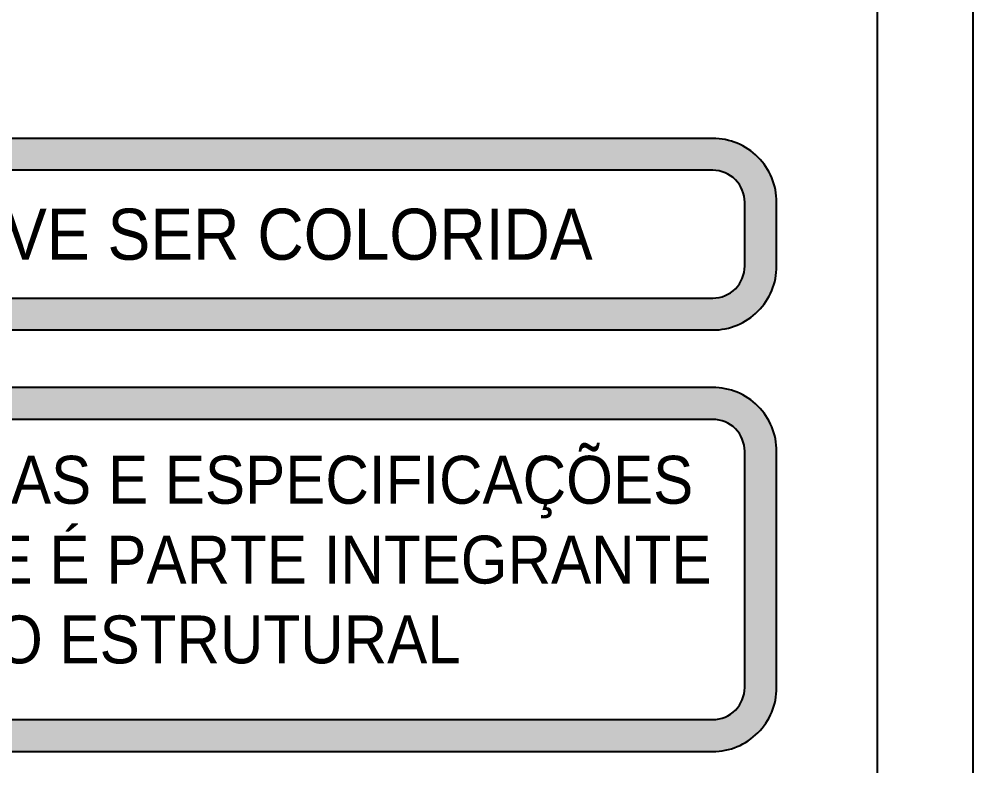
# Model space of a CAD drawing. Header units: millimetres. Extents: x 0 to 7795, y 0 to 4500.
# Drawn here: x 7296.9 to 7795, y 957.1 to 1347 of the extents above; entities that cross this region are included whole.
import ezdxf
from ezdxf.enums import TextEntityAlignment as Align

# ---------------------------------------------------------------- set-up
doc = ezdxf.new("R2010")
doc.units = ezdxf.units.MM
doc.header["$LTSCALE"] = 50
for name, color, linetype in [('F-DET_LINHA', 1, 'Continuous'), ('F-HACHURA-DET', 1, 'Continuous'), ('F-MARGEM', 1, 'Continuous'), ('F-TEXTO-CYAN', 4, 'Continuous')]:
    doc.layers.add(name, color=color, linetype=linetype)
doc.styles.add('100-RL-R080', font='arial.ttf', dxfattribs={"width": 0.9, "height": 20})

# ---------------------------------------------------------------- blocks, each defined once
blk = doc.blocks.new('A0-2L_900')
at = {"layer": 'F-MARGEM', "color": 2}
blk.add_lwpolyline([(155.9, 0), (0, 0), (0, 90), (155.9, 90)], close=True, dxfattribs=at)
at = {"layer": 'F-MARGEM', "color": 7}
blk.add_lwpolyline([(2.5, 89), (154.9, 89), (154.9, 1), (2.5, 1)], close=True, dxfattribs=at)

msp = doc.modelspace()

# ---------------------------------------------------------------- hatches: boundary and pattern name
at = {"layer": 'F-HACHURA-DET'}
h = msp.add_hatch(color=253, dxfattribs=at)
h.paths.add_polyline_path([(7692.5, 1218.03), (7692.5, 1251.36, 0.414214), (7659.17, 1284.69), (6955.83, 1284.69, 0.414214), (6922.5, 1251.36), (6922.5, 1218.03, 0.414214), (6955.83, 1184.69), (7659.17, 1184.69, 0.414214)], flags=17)
h.paths.add_polyline_path([(7659.17, 1201.36), (6955.83, 1201.36, -0.414214), (6939.17, 1218.03), (6939.17, 1251.36, -0.414214), (6955.83, 1268.03), (7659.17, 1268.03, -0.414214), (7675.83, 1251.36), (7675.83, 1218.03, -0.414214)], flags=16)
h.paths.add_polyline_path([(7008.24, 1214.01), (7603.42, 1214.01), (7603.42, 1255.4), (7008.24, 1255.4)], flags=8)
h = msp.add_hatch(color=253, dxfattribs=at)
h.paths.add_polyline_path([(7692.5, 1121.36, 0.414214), (7659.17, 1154.69), (6955.83, 1154.69, 0.414214), (6922.5, 1121.36), (6922.5, 998.03, 0.414214), (6955.83, 964.69), (7659.17, 964.69, 0.414214), (7692.5, 998.03)], flags=17)
h.paths.add_polyline_path([(7675.83, 998.03, -0.414214), (7659.17, 981.36), (6955.83, 981.36, -0.414214), (6939.17, 998.03), (6939.17, 1121.36, -0.414214), (6955.83, 1138.03), (7659.17, 1138.03, -0.414214), (7675.83, 1121.36)], flags=16)
h.paths.add_polyline_path([(6967.35, 990.95), (7664.48, 990.95), (7664.48, 1132.55), (6967.35, 1132.55)], flags=8)

# ---------------------------------------------------------------- linework, layer by layer
at = {"layer": 'F-DET_LINHA'}
for points in [[(6955.83, 1184.69), (7659.17, 1184.69, 0.414214), (7692.5, 1218.03), (7692.5, 1251.36, 0.414214), (7659.17, 1284.69), (6955.83, 1284.69, 0.414214), (6922.5, 1251.36), (6922.5, 1218.03, 0.414214)], [(6955.83, 1201.36), (7659.17, 1201.36, 0.414214), (7675.83, 1218.03), (7675.83, 1251.36, 0.414214), (7659.17, 1268.03), (6955.83, 1268.03, 0.414214), (6939.17, 1251.36), (6939.17, 1218.03, 0.414214)], [(6955.83, 964.69), (7659.17, 964.69, 0.414214), (7692.5, 998.03), (7692.5, 1121.36, 0.414214), (7659.17, 1154.69), (6955.83, 1154.69, 0.414214), (6922.5, 1121.36), (6922.5, 998.03, 0.414214)], [(6955.83, 981.36), (7659.17, 981.36, 0.414214), (7675.83, 998.03), (7675.83, 1121.36, 0.414214), (7659.17, 1138.03), (6955.83, 1138.03, 0.414214), (6939.17, 1121.36), (6939.17, 998.03, 0.414214)]]:
    msp.add_lwpolyline(points, format="xyb", close=True, dxfattribs=at)

# ---------------------------------------------------------------- block references
at = {"layer": 'F-MARGEM', "xscale": 50, "yscale": 50, "zscale": 50}
msp.add_blockref('A0-2L_900', (0, 0), dxfattribs=at)

# ---------------------------------------------------------------- texts
at = {"layer": 'F-TEXTO-CYAN', "style": '100-RL-R080', "width": 0.9}
msp.add_text('A PLOTAGEM DEVE SER COLORIDA', height=26.6667, dxfattribs=at).set_placement((7305.83, 1234.69), align=Align.MIDDLE_CENTER)
at = {"layer": 'F-TEXTO-CYAN', "insert": (7316.27, 1064.66), "char_height": 25, "attachment_point": 5, "style": '100-RL-R080'}
msp.add_mtext_dynamic_manual_height_columns('ATENÇÃO: VER NOTAS E ESPECIFICAÇÕES NA FOLHA ZERO QUE É PARTE INTEGRANTE DO PROJETO ESTRUTURAL', width=693.6126, gutter_width=12.5, heights=[136.98], dxfattribs=at)

doc.saveas('drawing.dxf')
